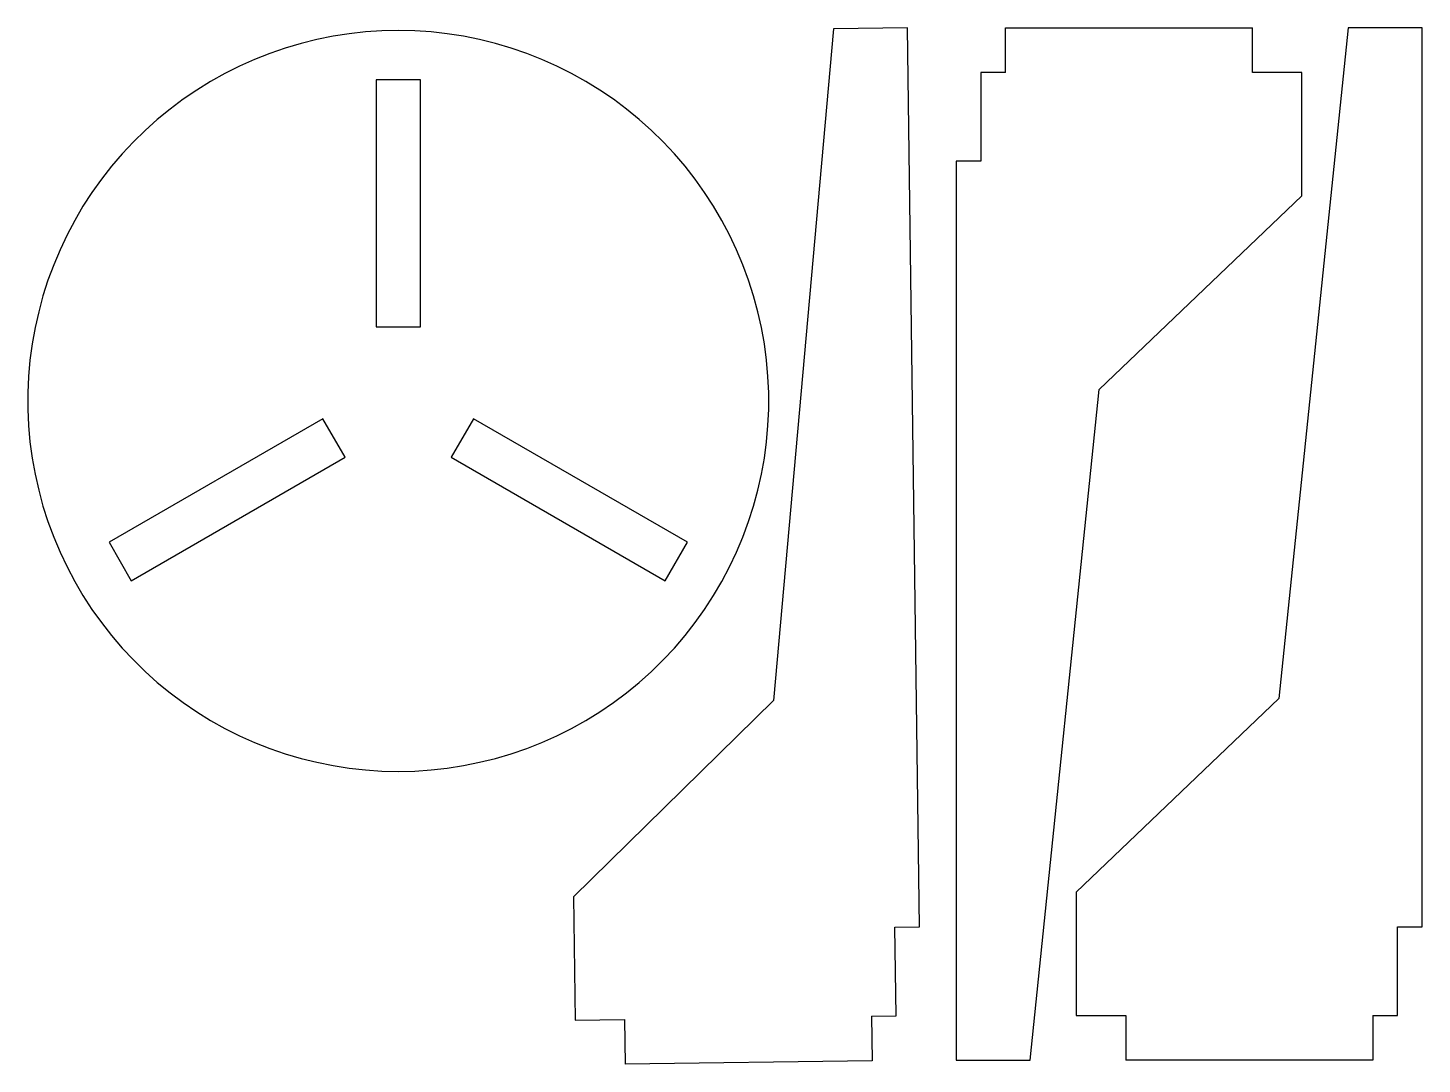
# Model space of a CAD drawing. Header units: inches. Extents: x 14 to 578, y -207 to 212.
import ezdxf

# ---------------------------------------------------------------- set-up
doc = ezdxf.new("R2010")
doc.units = ezdxf.units.IN
doc.header["$MEASUREMENT"] = 0
doc.layers.add('Calque 1', color=7, linetype='Continuous')

msp = doc.modelspace()

# ---------------------------------------------------------------- linework, layer by layer
at = {"layer": 'Calque 1', "color": 7, "lineweight": 25, "true_color": 0xffffff}
for points in [[(164, -88.61), (170.67, -88.47), (177.27, -88.01), (183.87, -87.31), (190.43, -86.28), (196.92, -84.94), (203.37, -83.36), (209.72, -81.49), (216, -79.3), (222.18, -76.86), (228.25, -74.18), (234.17, -71.19), (239.99, -67.97), (245.64, -64.48), (251.11, -60.74), (256.43, -56.76), (261.55, -52.56), (266.52, -48.15), (271.25, -43.49), (275.8, -38.66), (280.1, -33.61), (284.2, -28.39), (288.04, -23), (291.64, -17.42), (295.03, -11.71), (298.13, -5.82), (300.95, 0.18), (303.53, 6.28), (305.82, 12.53), (307.87, 18.84), (309.6, 25.23), (311.04, 31.72), (312.24, 38.25), (313.09, 44.81), (313.69, 51.44), (313.97, 58.07), (313.97, 64.7), (313.69, 71.34), (313.09, 77.93), (312.24, 84.53), (311.04, 91.06), (309.6, 97.51), (307.87, 103.93), (305.82, 110.25), (303.53, 116.49), (300.95, 122.6), (298.13, 128.59), (295.03, 134.45), (291.64, 140.2), (288.04, 145.74), (284.2, 151.17), (280.1, 156.39), (275.8, 161.44), (271.25, 166.27), (266.52, 170.93), (261.55, 175.34), (256.43, 179.53), (251.11, 183.52), (245.64, 187.26), (239.99, 190.72), (234.17, 193.96), (228.25, 196.93), (222.18, 199.64), (216, 202.08), (209.72, 204.26), (203.37, 206.13), (196.92, 207.72), (190.43, 209.03), (183.87, 210.05), (177.27, 210.79), (170.67, 211.25), (164, 211.39), (157.37, 211.25), (150.78, 210.79), (144.18, 210.05), (137.62, 209.03), (131.09, 207.72), (124.67, 206.13), (118.28, 204.26), (112.04, 202.08), (105.87, 199.64), (99.8, 196.93), (93.87, 193.96), (88.05, 190.72), (82.41, 187.26), (76.94, 183.52), (71.61, 179.53), (66.46, 175.34), (61.52, 170.93), (56.8, 166.27), (52.24, 161.44), (47.94, 156.39), (43.85, 151.17), (40, 145.74), (36.37, 140.2), (33.02, 134.45), (29.91, 128.59), (27.09, 122.6), (24.52, 116.49), (22.19, 110.25), (20.18, 103.93), (18.45, 97.51), (16.97, 91.06), (15.8, 84.53), (14.92, 77.93), (14.36, 71.34), (14.07, 64.7), (14.07, 58.07), (14.36, 51.44), (14.92, 44.81), (15.8, 38.25), (16.97, 31.72), (18.45, 25.23), (20.18, 18.84), (22.19, 12.53), (24.52, 6.28), (27.09, 0.18), (29.91, -5.82), (33.02, -11.71), (36.37, -17.42), (40, -23), (43.85, -28.39), (47.94, -33.61), (52.24, -38.66), (56.8, -43.49), (61.52, -48.15), (66.46, -52.56), (71.61, -56.76), (76.94, -60.74), (82.41, -64.48), (88.05, -67.97), (93.87, -71.19), (99.8, -74.18), (105.87, -76.86), (112.04, -79.3), (118.28, -81.49), (124.67, -83.36), (131.09, -84.94), (137.62, -86.28), (144.18, -87.31), (150.78, -88.01), (157.37, -88.47), (164, -88.61)], [(340.15, 212.04), (315.87, -59.85)], [(370.13, 212.45), (340.15, 212.04)], [(375.08, -151.51), (370.13, 212.45)], [(409.83, 212.45), (509.8, 212.45)], [(409.83, 194.42), (409.83, 212.45)], [(509.8, 194.42), (509.8, 212.45)], [(548.51, 212.45), (520.53, -59.08)], [(578.5, 212.45), (548.51, 212.45)], [(578.5, -151.55), (578.5, 212.45)], [(409.83, 194.42), (399.81, 194.42)], [(399.81, 194.42), (399.81, 158.44)], [(529.81, 194.42), (509.8, 194.42)], [(529.81, 144.43), (529.81, 194.42)], [(155.01, 191.39), (155.01, 91.37)], [(173.04, 191.39), (155.01, 191.39)], [(173.04, 91.37), (173.04, 191.39)], [(389.82, 158.44), (389.82, -205.56)], [(399.81, 158.44), (389.82, 158.44)], [(447.79, 65.97), (529.81, 144.43)], [(155.01, 91.37), (173.04, 91.37)], [(419.81, -205.56), (447.79, 65.97)], [(133.52, 54.19), (46.95, 4.17)], [(142.56, 38.6), (133.52, 54.19)], [(194.48, 54.19), (185.49, 38.6)], [(281.09, 4.17), (194.48, 54.19)], [(55.95, -11.42), (142.56, 38.6)], [(185.49, 38.6), (272.1, -11.42)], [(46.95, 4.17), (55.95, -11.42)], [(272.1, -11.42), (281.09, 4.17)], [(315.87, -59.85), (234.92, -139.41)], [(520.53, -59.08), (438.51, -137.54)], [(234.92, -139.41), (235.6, -189.4)], [(438.51, -137.54), (438.51, -187.53)], [(365.1, -151.65), (375.08, -151.51)], [(365.59, -187.63), (365.1, -151.65)], [(568.51, -151.55), (578.5, -151.55)], [(568.51, -187.53), (568.51, -151.55)], [(235.6, -189.4), (255.6, -189.13)], [(255.6, -189.13), (255.84, -207.15)], [(355.57, -187.77), (365.59, -187.63)], [(355.57, -187.77), (355.81, -205.79)], [(438.51, -187.53), (458.52, -187.53)], [(458.52, -187.53), (458.52, -205.56)], [(558.49, -187.53), (568.51, -187.53)], [(558.49, -187.53), (558.49, -205.56)], [(355.81, -205.79), (255.84, -207.15)], [(389.82, -205.56), (419.81, -205.56)], [(558.49, -205.56), (458.52, -205.56)]]:
    msp.add_lwpolyline(points, dxfattribs=at)

doc.saveas('drawing.dxf')
